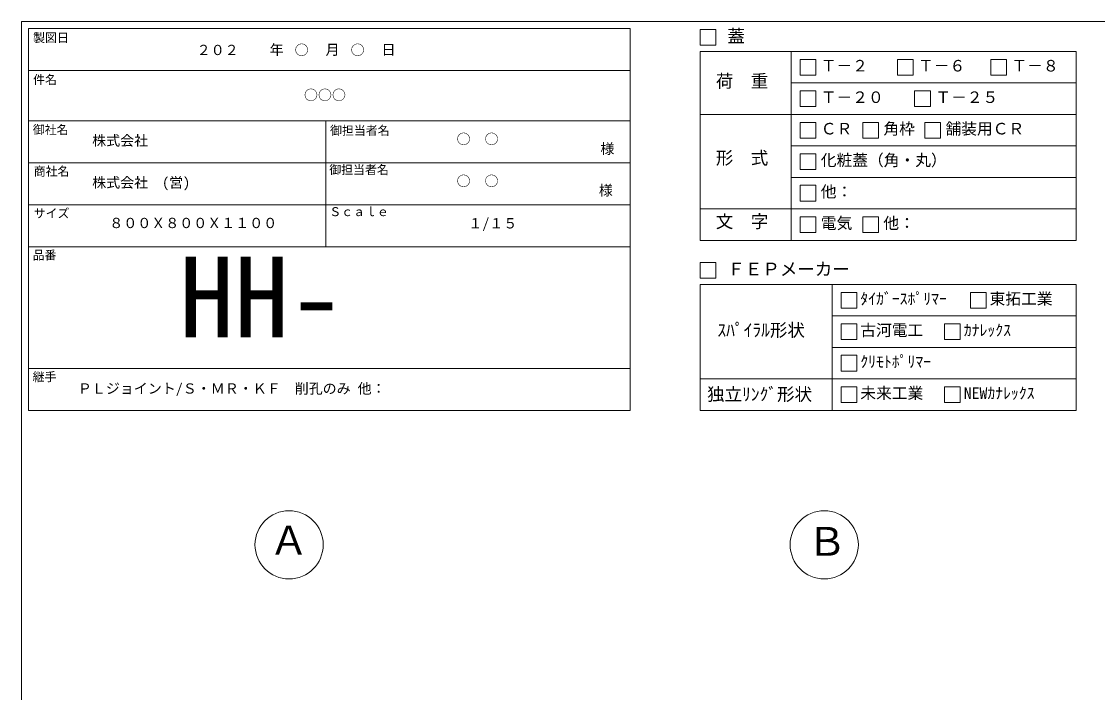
# Model space of a CAD drawing. Units: millimetres, scale not verified. Extents: x -4890 to 18490, y -2346 to 2346.
# Drawn here: x -1230 to 1846, y 428 to 2346 of the extents above; entities that cross this region are included whole.
import ezdxf
from ezdxf.enums import TextEntityAlignment as Align

# ---------------------------------------------------------------- set-up
doc = ezdxf.new("R2010")
doc.units = ezdxf.units.MM
doc.header["$LTSCALE"] = 10
for name, color, linetype, lineweight in [('0-2_waku', 7, 'Continuous', 18), ('0-3_gaikei', 7, 'Continuous', 18), ('0-E_文字１', 7, 'Continuous', 18), ('1-5_文字２', 7, 'Continuous', 5)]:
    doc.layers.add(name, color=color, linetype=linetype, lineweight=lineweight)
doc.styles.add('ＭＳ ゴシック', font='')
doc.styles.get('ＭＳ ゴシック').set_extended_font_data('MS Gothic')

msp = doc.modelspace()

# ---------------------------------------------------------------- linework, layer by layer
at = {"layer": '0-2_waku'}
for p, q in [((-1230, 2346.17), (-1230, -1928.83)), ((-1230, 2346.17), (4890, 2346.17)), ((-1210, 2326.17), (-1210, 1234.17)), ((-1210, 2326.17), (510, 2326.17)), ((-1210, 2326.17), (-1210, 1234.17)), ((-1210, 2326.17), (510, 2326.17)), ((-1210, 2326.17), (-1210, 1234.17)), ((510, 2326.17), (510, 1234.17)), ((710, 2260.39), (1785, 2260.39)), ((710, 2260.39), (710, 1720.39)), ((970.67, 2260.39), (970.67, 1720.39)), ((1785, 2260.39), (1785, 1720.39)), ((-1210, 2206.17), (510, 2206.17)), ((-1210, 2206.17), (510, 2206.17)), ((-1210, 2206.17), (510, 2206.17)), ((-1210, 2206.17), (510, 2206.17)), ((970.67, 2170.39), (1785, 2170.39)), ((-1210, 2062.17), (510, 2062.17)), ((-1210, 2062.17), (510, 2062.17)), ((-360, 2062.17), (-360, 1702.17)), ((710, 2080.39), (1785, 2080.39)), ((970.67, 1990.39), (1785, 1990.39)), ((-1210, 1942.17), (510, 1942.17)), ((970.67, 1900.39), (1785, 1900.39)), ((-1210, 1822.17), (510, 1822.17)), ((710, 1810.39), (1785, 1810.39)), ((-1210, 1702.17), (510, 1702.17)), ((710, 1720.39), (1785, 1720.39)), ((710, 1594.17), (1785, 1594.17)), ((710, 1594.17), (710, 1234.17)), ((1087.82, 1594.17), (1087.82, 1234.17)), ((1785, 1594.17), (1785, 1234.17)), ((1087.82, 1504.17), (1785, 1504.17)), ((1087.82, 1414.17), (1785, 1414.17)), ((-1210, 1354.17), (510, 1354.17)), ((710, 1324.17), (1785, 1324.17)), ((-1210, 1234.17), (510, 1234.17)), ((710, 1234.17), (1785, 1234.17)), ((710, 1234.17), (1785, 1234.17))]:
    msp.add_line(p, q, dxfattribs=at)
at = {"layer": '0-3_gaikei'}
for centre in [(-465, 849.92), (1065, 849.92)]:
    msp.add_circle(centre, 97.5, dxfattribs=at)
at = {"layer": '0-E_文字１'}
for p, q in [((710, 2323.21), (710, 2278.21)), ((710, 2278.21), (755, 2278.21)), ((995.97, 2237.89), (1040.97, 2237.89)), ((995.97, 2237.89), (995.97, 2192.89)), ((995.97, 2237.89), (995.97, 2192.89)), ((995.97, 2237.89), (1040.97, 2237.89)), ((995.97, 2237.89), (995.97, 2192.89)), ((995.97, 2237.89), (1040.97, 2237.89)), ((1040.97, 2237.89), (1040.97, 2192.89)), ((1040.97, 2237.89), (1040.97, 2192.89)), ((1040.97, 2237.89), (1040.97, 2192.89)), ((1274.05, 2237.89), (1319.05, 2237.89)), ((1274.05, 2237.89), (1274.05, 2192.89)), ((1319.05, 2237.89), (1319.05, 2192.89)), ((1541.26, 2237.89), (1586.26, 2237.89)), ((1541.26, 2237.89), (1541.26, 2192.89)), ((1586.26, 2237.89), (1586.26, 2192.89)), ((995.97, 2192.89), (1040.97, 2192.89)), ((995.97, 2192.89), (1040.97, 2192.89)), ((995.97, 2192.89), (1040.97, 2192.89)), ((1274.05, 2192.89), (1319.05, 2192.89)), ((1541.26, 2192.89), (1586.26, 2192.89)), ((995.97, 2147.89), (1040.97, 2147.89)), ((995.97, 2147.89), (995.97, 2102.89)), ((1040.97, 2147.89), (1040.97, 2102.89)), ((1323.45, 2147.89), (1368.45, 2147.89)), ((1323.45, 2147.89), (1323.45, 2102.89)), ((1368.45, 2147.89), (1368.45, 2102.89)), ((995.97, 2102.89), (1040.97, 2102.89)), ((1323.45, 2102.89), (1368.45, 2102.89)), ((995.97, 2057.89), (1040.97, 2057.89)), ((995.97, 2057.89), (995.97, 2012.89)), ((995.97, 2057.89), (995.97, 2012.89)), ((1040.97, 2057.89), (1040.97, 2012.89)), ((1040.97, 2057.89), (1040.97, 2012.89)), ((1174.97, 2057.89), (1219.97, 2057.89)), ((1174.97, 2057.89), (1174.97, 2012.89)), ((1219.97, 2057.89), (1219.97, 2012.89)), ((1352.47, 2057.89), (1397.47, 2057.89)), ((1352.47, 2057.89), (1352.47, 2012.89)), ((1397.47, 2057.89), (1397.47, 2012.89)), ((995.97, 2012.89), (1040.97, 2012.89)), ((995.97, 2012.89), (1040.97, 2012.89)), ((1174.97, 2012.89), (1219.97, 2012.89)), ((1352.47, 2012.89), (1397.47, 2012.89)), ((995.97, 1967.89), (995.97, 1922.89)), ((1040.97, 1967.89), (1040.97, 1922.89)), ((995.97, 1922.89), (1040.97, 1922.89)), ((995.97, 1877.89), (1040.97, 1877.89)), ((995.97, 1877.89), (995.97, 1832.89)), ((995.97, 1877.89), (995.97, 1832.89)), ((1040.97, 1877.89), (1040.97, 1832.89)), ((1040.97, 1877.89), (1040.97, 1832.89)), ((995.97, 1832.89), (1040.97, 1832.89)), ((995.97, 1832.89), (1040.97, 1832.89)), ((995.97, 1787.89), (995.97, 1742.89)), ((1174.97, 1787.89), (1174.97, 1742.89)), ((995.97, 1742.89), (1040.97, 1742.89)), ((1174.97, 1742.89), (1219.97, 1742.89)), ((710, 1656.98), (710, 1611.98)), ((710, 1611.98), (755, 1611.98)), ((1113.12, 1571.67), (1113.12, 1526.67)), ((1482.7, 1571.67), (1527.7, 1571.67)), ((1482.7, 1571.67), (1482.7, 1526.67)), ((1482.7, 1571.67), (1527.7, 1571.67)), ((1482.7, 1571.67), (1482.7, 1526.67)), ((1482.7, 1571.67), (1527.7, 1571.67)), ((1482.7, 1571.67), (1482.7, 1526.67)), ((1527.7, 1571.67), (1527.7, 1526.67)), ((1527.7, 1571.67), (1527.7, 1526.67)), ((1527.7, 1571.67), (1527.7, 1526.67)), ((1113.12, 1526.67), (1158.12, 1526.67)), ((1482.7, 1526.67), (1527.7, 1526.67)), ((1482.7, 1526.67), (1527.7, 1526.67)), ((1482.7, 1526.67), (1527.7, 1526.67)), ((1113.12, 1481.67), (1158.12, 1481.67)), ((1113.12, 1481.67), (1113.12, 1436.67)), ((1158.12, 1481.67), (1158.12, 1436.67)), ((1409.02, 1481.67), (1409.02, 1436.67)), ((1113.12, 1436.67), (1158.12, 1436.67)), ((1409.02, 1436.67), (1454.02, 1436.67)), ((1113.12, 1391.67), (1113.12, 1346.67)), ((1113.12, 1346.67), (1158.12, 1346.67)), ((1113.12, 1301.67), (1158.12, 1301.67)), ((1113.12, 1301.67), (1113.12, 1256.67)), ((1158.12, 1301.67), (1158.12, 1256.67)), ((1409.02, 1301.67), (1454.02, 1301.67)), ((1409.02, 1301.67), (1409.02, 1256.67)), ((1454.02, 1301.67), (1454.02, 1256.67)), ((1113.12, 1256.67), (1158.12, 1256.67)), ((1409.02, 1256.67), (1454.02, 1256.67))]:
    msp.add_line(p, q, dxfattribs=at)
for points in [[(710, 2323.21), (755, 2323.21), (755, 2278.21)], [(710, 2323.21), (755, 2323.21), (755, 2278.21)], [(995.97, 2057.89), (1040.97, 2057.89), (1040.97, 2012.89)], [(995.97, 2057.89), (995.97, 2012.89), (1040.97, 2012.89)], [(995.97, 1967.89), (1040.97, 1967.89), (1040.97, 1922.89)], [(995.97, 1877.89), (1040.97, 1877.89), (1040.97, 1832.89)], [(995.97, 1877.89), (995.97, 1832.89), (1040.97, 1832.89)], [(995.97, 1787.89), (1040.97, 1787.89), (1040.97, 1742.89)], [(1174.97, 1787.89), (1219.97, 1787.89), (1219.97, 1742.89)], [(710, 1656.98), (755, 1656.98), (755, 1611.98)], [(1113.12, 1571.67), (1158.12, 1571.67), (1158.12, 1526.67)], [(1409.02, 1481.67), (1454.02, 1481.67), (1454.02, 1436.67)], [(1113.12, 1391.67), (1158.12, 1391.67), (1158.12, 1346.67)]]:
    msp.add_lwpolyline(points, dxfattribs=at)

# ---------------------------------------------------------------- texts
at = {"layer": '0-E_文字１', "style": 'ＭＳ ゴシック'}
for s, height, p in [('製図日', 24.93, (-1196.73, 2279.72)), ('蓋', 36.66, (788.09, 2275.29)), ('\u3000\u3000年\u3000\u3000\u3000月\u3000\u3000\u3000日', 29.33, (-600.69, 2242.12)), ('Ｔ－２', 32.99, (1055.11, 2193.38)), ('Ｔ－６', 32.99, (1333.19, 2193.38)), ('Ｔ－８', 32.99, (1600.4, 2193.38)), ('件名', 24.93, (-1196.73, 2159.72)), ('荷\u3000重', 36.66, (754.96, 2146.59)), ('Ｔ－２０', 32.99, (1055.11, 2103.38)), ('Ｔ－２５', 32.99, (1382.59, 2103.38)), ('角枠', 32.99, (1234.11, 2013.38)), ('舗装用ＣＲ', 32.99, (1411.61, 2013.38)), ('御社名', 24.93, (-1197.7, 2016.72)), ('御担当者名', 24.93, (-347.79, 2014.51)), ('御担当者名', 24.93, (-347.79, 2014.51)), ('ＣＲ', 32.99, (1055.11, 2013.38)), ('様', 29.33, (424.95, 1959)), ('形\u3000式', 36.66, (754.96, 1926.63)), ('化粧蓋（角・丸）', 32.99, (1055.11, 1923.38)), ('御担当者名', 24.93, (-350.01, 1902.2)), ('商社名', 24.93, (-1195.1, 1897.68)), ('様', 29.33, (420.46, 1840.09)), ('他：', 32.99, (1055.11, 1833.38)), ('Ｓｃａｌｅ', 24.93, (-350.01, 1782.2)), ('サイズ', 24.93, (-1195.1, 1777.68)), ('８００Ｘ８００Ｘ１１００', 29.33, (-979.05, 1746.64)), ('１/１５', 29.33, (47.55, 1745.69)), ('文\u3000字', 36.66, (754.96, 1745.15)), ('電気', 32.99, (1055.11, 1743.38)), ('他：', 32.99, (1234.11, 1743.38)), ('品番', 24.93, (-1198.1, 1658.03)), ('HH-', 230.9, (-779.27, 1374)), ('ＦＥＰメーカー', 36.66, (788.09, 1609.07)), ('ﾀｲｶﾞｰｽﾎﾟﾘﾏｰ', 32.99, (1168.09, 1527.16)), ('東拓工業', 32.99, (1537.67, 1527.16)), ('ｽﾊﾟｲﾗﾙ形状', 36.66, (759.62, 1434.51)), ('古河電工', 32.99, (1168.09, 1437.16)), ('ｶﾅﾚｯｸｽ', 32.99, (1463.99, 1437.16)), ('ｸﾘﾓﾄﾎﾟﾘﾏｰ', 32.99, (1168.09, 1347.16)), ('継手', 24.93, (-1198.1, 1310.03)), ('ＰＬジョイント/Ｓ・ＭＲ・ＫＦ\u3000削孔のみ 他：', 29.33, (-1069.01, 1273.37)), ('独立ﾘﾝｸﾞ形状', 36.66, (730.09, 1251.03)), ('未来工業', 32.99, (1168.09, 1257.16)), ('NEWｶﾅﾚｯｸｽ', 32.99, (1463.99, 1257.16)), ('Ａ', 82.48, (-522.12, 797.36)), ('Ｂ', 82.48, (1016.44, 793.64))]:
    msp.add_text(s, height=height, dxfattribs=at).set_placement(p, align=Align.BOTTOM_LEFT)
at = {"layer": '1-5_文字２', "style": 'ＭＳ ゴシック'}
for s, p in [('\u3000\u3000２０２\u3000\u3000\u3000\u3000○\u3000\u3000\u3000○', (-809.17, 2241.34)), ('○○○', (-422.49, 2112.51)), ('株式会社', (-1028, 1982.25)), ('○\u3000○', (13.78, 1986.64)), ('○\u3000○', (13.78, 1866.64)), ('株式会社\u3000(営)', (-1028, 1862.25))]:
    msp.add_text(s, height=29.33, dxfattribs=at).set_placement(p, align=Align.BOTTOM_LEFT)

doc.saveas('drawing.dxf')
